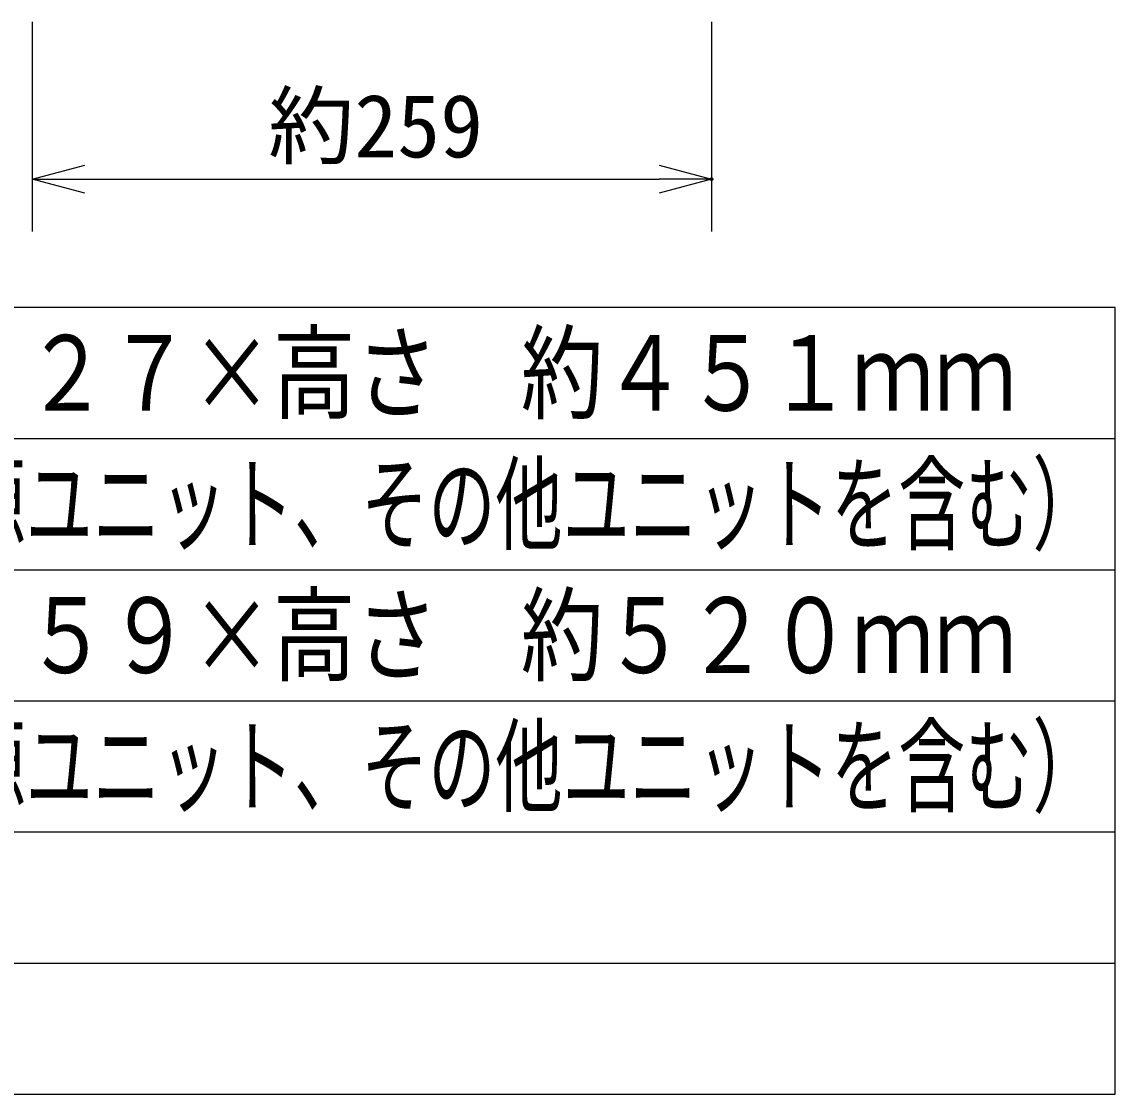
# Model space of a CAD drawing. Units: millimetres, scale not verified. Extents: x -63 to 63, y -57 to 57.
# Drawn here: x 20.81 to 62.5, y -56.5 to -15.61 of the extents above; entities that cross this region are included whole.
import ezdxf
from ezdxf.enums import TextEntityAlignment as Align

# ---------------------------------------------------------------- set-up
doc = ezdxf.new("R2010")
doc.units = ezdxf.units.MM
doc.header["$LTSCALE"] = 0.190236
doc.header["$PDMODE"] = 32
doc.header["$PDSIZE"] = 0.0951
for name, color, linetype in [('0-0_MOJI1', 2, 'Continuous'), ('0-3_WAKU', 1, 'Continuous'), ('0-4_SUNPO', 3, 'Continuous'), ('0-5_DEFPOINTS', 7, 'Continuous')]:
    doc.layers.add(name, color=color, linetype=linetype)
doc.styles.add('ＭＳ ゴシック', font='')
doc.styles.get('ＭＳ ゴシック').set_extended_font_data('MS Gothic')

# ---------------------------------------------------------------- blocks, each defined once
blk = doc.blocks.new('_OPEN30')
at = {"layer": '0-5_DEFPOINTS'}
blk.add_line((0, 0), (-1, 0), dxfattribs=at)
blk.add_lwpolyline([(-1, 0.26795), (0, 0), (-1, -0.26795)], dxfattribs=at)

msp = doc.modelspace()

# ---------------------------------------------------------------- linework, layer by layer
at = {"layer": '0-3_WAKU', "color": 4}
for p, q in [((62.5001, -26.5), (-62.5001, -26.5)), ((62.5001, -56.5001), (62.5001, -26.5))]:
    msp.add_line(p, q, dxfattribs=at)
at = {"layer": '0-3_WAKU'}
for p, q in [((-62.5001, -31.5001), (62.5001, -31.5001)), ((-62.5001, -36.5001), (62.5001, -36.5001)), ((-62.5001, -41.5001), (62.5001, -41.5001)), ((-62.5001, -46.5001), (62.5001, -46.5001)), ((-62.5001, -51.5001), (62.5001, -51.5001))]:
    msp.add_line(p, q, dxfattribs=at)
at = {"layer": '0-3_WAKU', "color": 4}
msp.add_lwpolyline([(-62.5001, -26.5), (-62.5001, -56.5001), (62.5001, -56.5001)], dxfattribs=at)
at = {"layer": '0-4_SUNPO'}
for p, q in [((21.2106, -15.6071), (21.2106, -23.6072)), ((47.1107, -15.6071), (47.1107, -23.6072)), ((23.2107, -21.6072), (45.1107, -21.6072))]:
    msp.add_line(p, q, dxfattribs=at)
at = {"layer": '0-5_DEFPOINTS'}
msp.add_point((47.1107, -21.6072), dxfattribs=at)

# ---------------------------------------------------------------- block references
at = {"layer": '0-4_SUNPO', "xscale": 2, "yscale": 2, "rotation": 180}
msp.add_blockref('_OPEN30', (21.2106, -21.6072), dxfattribs=at)
at = {"layer": '0-4_SUNPO', "xscale": 2, "yscale": 2}
msp.add_blockref('_OPEN30', (47.1107, -21.6072), dxfattribs=at)

# ---------------------------------------------------------------- texts
at = {"layer": '0-0_MOJI1', "style": 'ＭＳ ゴシック'}
for s, width, p in [('幅\u3000約３６１×奥行き\u3000約２２７×高さ\u3000約４５１ｍｍ', 0.8, (-20, -31.3052)), ('約１２．５ｋｇ（バッテリー、電源ユニット、その他ユニットを含む）', 0.65, (-20, -36.3052)), ('幅\u3000約３９０×奥行き\u3000約２５９×高さ\u3000約５２０ｍｍ', 0.8, (-20, -41.3052)), ('約１３．８ｋｇ（バッテリー、電源ユニット、その他ユニットを含む）', 0.65, (-20, -46.3052))]:
    msp.add_text(s, height=2.887, dxfattribs=dict(at, width=width)).set_placement(p, align=Align.BOTTOM_LEFT)
at = {"layer": '0-4_SUNPO', "style": 'ＭＳ ゴシック'}
msp.add_text('約259', height=2.406, dxfattribs=at).set_placement((30.2072, -21.4976), align=Align.BOTTOM_LEFT)

doc.saveas('drawing.dxf')
